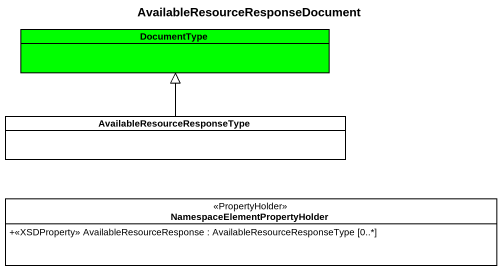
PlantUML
@startuml
title AvailableResourceResponseDocument
hide circle
hide empty members
skinparam classAttributeIconSize 0
class DocumentType #00FF00
class "AvailableResourceResponseType" as AvailableResourceResponseTyp
class "NamespaceElementPropertyHolder" as NamespaceElementPropertyHold <<PropertyHolder>> {
  +<<XSDProperty>> AvailableResourceResponse : AvailableResourceResponseType [0..*]
}
AvailableResourceResponseTyp -up-|> DocumentType
@enduml
